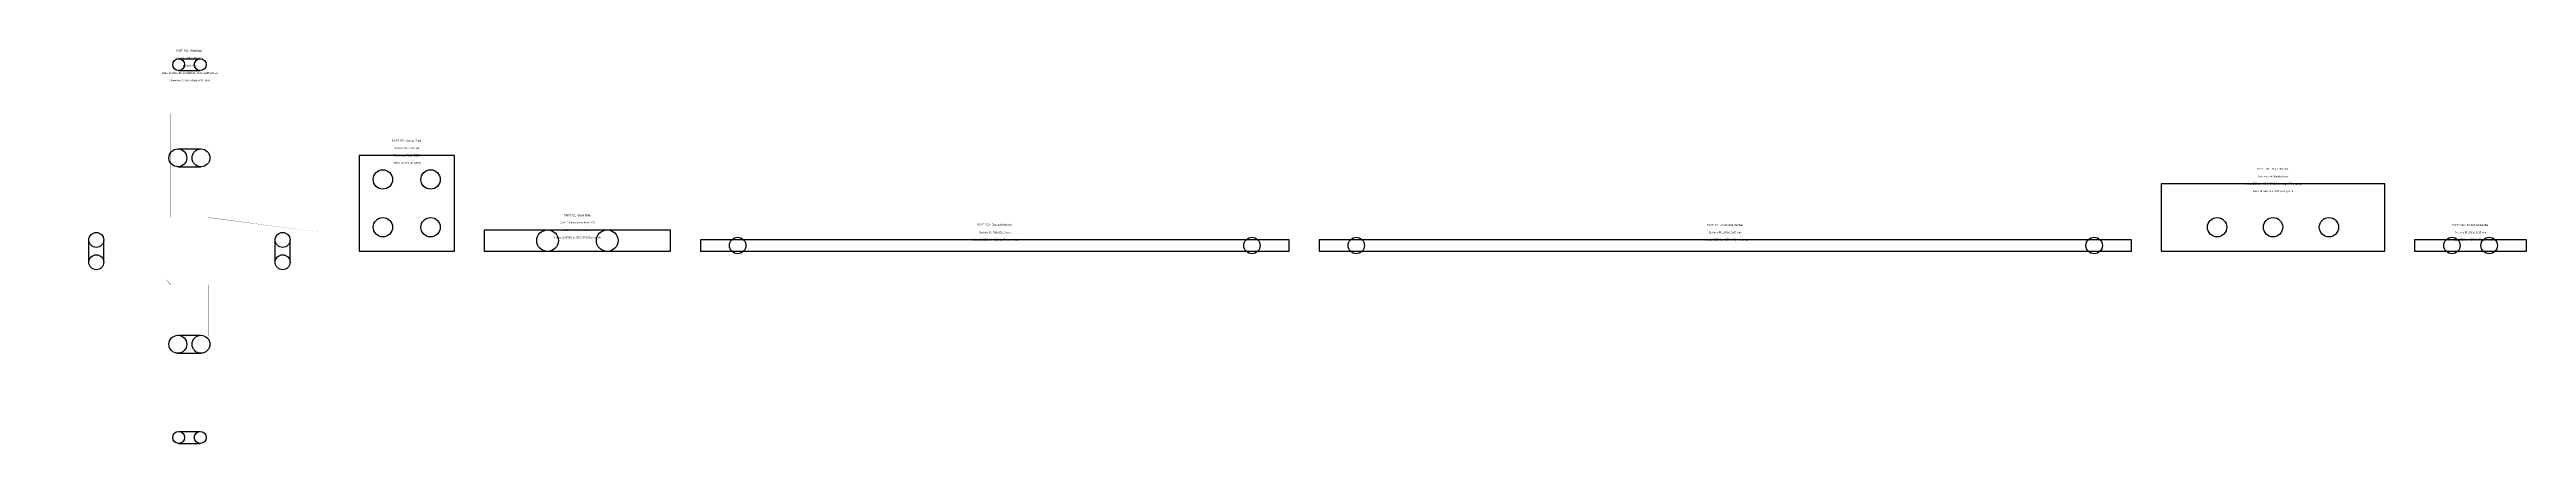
# Model space of a CAD drawing. Header units: millimetres. Extents: x 0 to 3323, y -258 to 270.
import ezdxf

# ---------------------------------------------------------------- set-up
doc = ezdxf.new("R2010")
doc.units = ezdxf.units.MM

msp = doc.modelspace()

# ---------------------------------------------------------------- linework, layer by layer
at = {"layer": 'GEOMETRY'}
for p, q in [((173, 258), (202, 258)), ((173, 242), (202, 242)), ((172, 137), (203, 137)), ((172, 113), (203, 113)), ((52.5, -15), (52.5, 15)), ((72.5, -15), (72.5, 15)), ((302.5, -15), (302.5, 15)), ((322.5, -15), (322.5, 15)), ((172, -113), (203, -113)), ((172, -137), (203, -137)), ((173, -242), (202, -242)), ((173, -258), (202, -258))]:
    msp.add_line(p, q, dxfattribs=at)
for points in [[(365, 25, 0, 0, 0), (375, 15, 0, 0, 0), (375, -15, 0, 0, 0), (365, -25, 0, 0, 0), (232.5, -25, 0, 0, 0), (212.5, -45, 0.414, 0, 0), (212.5, -208.5, 0, 0, 0), (222.5, -218.5, 0, 0, 0), (152.5, -218.5, 0, 0, 0), (162.5, -208.5, 0, 0, 0), (162.5, -45, 0.414, 0, 0), (142.5, -25, 0, 0, 0), (10, -25, 0, 0, 0), (0, -15, 0, 0, 0), (0, 15, 0, 0, 0), (10, 25, 0, 0, 0), (142.5, 25, 0, 0, 0), (162.5, 45, 0.414, 0, 0), (162.5, 208.5, 0, 0, 0), (152.5, 218.5, 0, 0, 0), (222.5, 218.5, 0, 0, 0), (212.5, 208.5, 0, 0, 0), (212.5, 45, 0.414, 0, 0), (365, 25, 0, 0, 0)], [(224.5, 25, 0, 0, 0), (212.5, 37, 0.414, 0, 0), (212.5, 37, 0, 0, 0), (212.5, -37, 0, 0, 0), (224.5, -25, 0.414, 0, 0), (224.5, -25, 0, 0, 0), (150.5, -25, 0, 0, 0), (162.5, -37, 0.414, 0, 0), (162.5, -37, 0, 0, 0), (162.5, 37, 0, 0, 0), (150.5, 25, 0.414, 0, 0), (150.5, 25, 0, 0, 0), (224.5, 25, 0, 0, 0)]]:
    msp.add_lwpolyline(points, format="xyseb", close=True, dxfattribs=at)
for points in [[(415, 0), (543, 0), (543, 128), (415, 128), (415, 0)], [(2833, 0), (3133, 0), (3133, 90), (2833, 90), (2833, 0)], [(583, 0), (833, 0), (833, 28), (583, 28), (583, 0)], [(873, 0), (1663, 0), (1663, 15), (873, 15), (873, 0)], [(1703, 0), (2793, 0), (2793, 15), (1703, 15), (1703, 0)], [(3173, 0), (3323, 0), (3323, 15), (3173, 15), (3173, 0)]]:
    msp.add_lwpolyline(points, dxfattribs=at)
for centre, radius in [((173, 250), 8), ((202, 250), 8), ((172, 125), 12), ((203, 125), 12), ((447, 96), 13), ((511, 96), 13), ((447, 32), 13), ((511, 32), 13), ((2908, 32), 13), ((2983, 32), 13), ((3058, 32), 13), ((62.5, 15), 10), ((312.5, 15), 10), ((668, 14), 14.5), ((748, 14), 14.5), ((923, 7.5), 11), ((1613, 7.5), 11), ((1753, 7.5), 11), ((2743, 7.5), 11), ((3223, 7.5), 11), ((3273, 7.5), 11), ((62.5, -15), 10), ((312.5, -15), 10), ((172, -125), 12), ((203, -125), 12), ((173, -250), 8), ((202, -250), 8)]:
    msp.add_circle(centre, radius, dxfattribs=at)

# ---------------------------------------------------------------- texts
at = {"layer": 'ANNOTATION', "char_height": 2.5, "attachment_point": 5}
for s, insert in [('PART 701 - Steigbügel', (187.5, 268.5)), ('Holes: 2x M24x55, 2x M20x50, 2x M16x45 slotted', (187.5, 238.5)), ('Overall: 375 x 437 mm', (187.5, 258.5)), ('Material: G75', (187.5, 248.5)), ('Chamfers: 10x10, Fillets: R12, R20', (187.5, 228.5)), ('PART 707 - Central Plate', (479, 148)), ('Overall: 128 x 128 mm', (479, 138)), ('Holes: 4x Ø26 (for M24)', (479, 118)), ('Thickness: PL10 (EST)', (479, 128)), ('PART 731 - Angle Member', (2983, 110)), ('Section: ISA 90x90x9 mm', (2983, 100)), ('Holes: Ø26 (for M24) @ 32 from edge, 75 spacing', (2983, 90)), ('Note: Shown as a 300mm segment', (2983, 80)), ('QTY: 2 (also covers Part 722)', (708, 38)), ('PART 721 - Base Plate', (708, 48)), ('PART 723 - Diagonal Member', (1268, 35)), ('PART 724 - Horizontal Member', (2248, 35)), ('PART 739 - Horizontal Member', (3248, 35)), ('Holes: 2x Ø29 (for M27) @ 85 from ends', (708, 18)), ('Section: FL 250x28x28 mm', (708, 28)), ('Holes: 2x Ø22 (for M20) @ 50 from ends', (1268, 15)), ('Section: FL 790x15x15 mm', (1268, 25)), ('Holes: 2x Ø22 (for M20) @ 50 from ends', (2248, 15)), ('Section: FL 1090x15x15 mm', (2248, 25)), ('Holes: 2x Ø22 (for M20) @ 50 from ends', (3248, 15)), ('Section: FL 150x15x15 mm', (3248, 25))]:
    msp.add_mtext(s, dxfattribs=dict(at, insert=insert))

doc.saveas('drawing.dxf')
